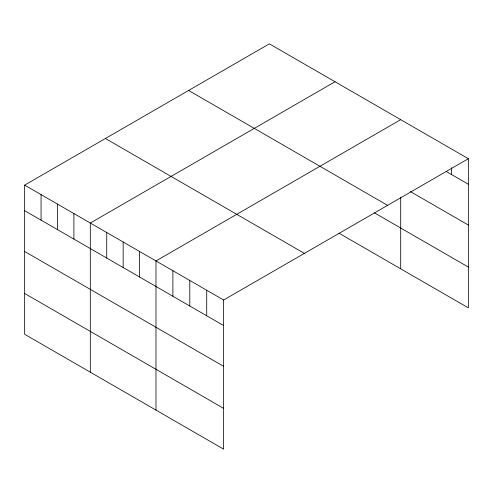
<?xml version="1.0" encoding="UTF-8"?>
<svg xmlns="http://www.w3.org/2000/svg" width="493" height="493" viewBox="0 0 493 493"><rect width="100%" height="100%" fill="white"/><g stroke="black" fill="none" stroke-linecap="round" stroke-linejoin="round"><path stroke-width="0.74" d="M468.35 158.721L223.631 300.009L223.631 449.16L24.65 334.279L24.65 185.128L269.369 43.84L468.35 158.721L468.35 307.872L338.974 233.177M335.037 81.752L90.311 223.039L90.311 372.19M400.698 119.663L155.979 260.951L155.979 410.102M446.233 171.478L468.35 184.246M410.453 191.617L468.35 225.042M188.616 90.466L387.59 205.347M374.433 212.853L468.35 267.077M105.41 138.502L304.384 253.384M24.65 185.128L223.631 300.009M24.65 210.659L223.631 325.534M24.65 251.455L223.631 366.33M24.65 293.483L223.631 408.364M451.434 167.725L451.434 174.485M400.698 197.243L400.698 268.814M206.715 290.241L206.715 315.773M189.805 280.48L189.805 306.005M172.889 270.712L172.889 296.244M139.562 251.473L139.562 276.998M123.145 241.995L123.145 267.52M106.728 232.517L106.728 258.042M73.895 213.561L73.895 239.087M57.484 204.084L57.484 229.609M41.067 194.606L41.067 220.137"/></g></svg>
